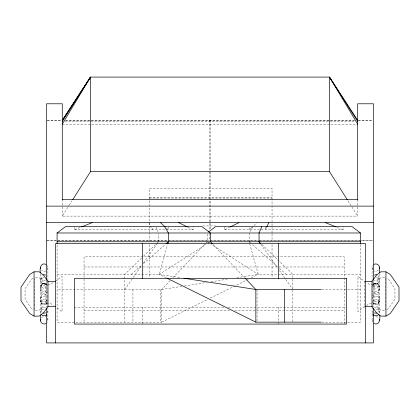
<?xml version="1.0" encoding="UTF-8"?>
<svg xmlns="http://www.w3.org/2000/svg" width="420" height="420" viewBox="0 0 420 420"><rect width="100%" height="100%" fill="white"/><g stroke="black" fill="none" stroke-linecap="round" stroke-linejoin="round"><path stroke-width="0.32" stroke-dasharray="2.1 1.58" d="M42.105 312.443L41.255 310.369L41.255 277.546L42.105 275.468M41.255 310.369C41.181 308.212 43.78 306.679 45.623 307.823M46.804 264.994L47.901 267.656L47.402 269.54M47.901 307.109L47.901 320.255L46.804 322.922M372.099 280.807L372.099 267.656L373.196 264.994M372.598 322.14L372.099 320.255L372.598 318.376M377.895 275.468C380.31 277.688 377.165 281.867 374.378 280.093M378.745 277.546L378.745 310.369L377.895 312.443M40.43 286.813C40.362 283.657 44.662 282.051 46.804 284.272M379.57 300.767L379.071 302.552L377.291 304.306A2.809 2.284 0 0 1 374.378 304.306L373.196 303.298M57.088 274.381L159.306 274.381L167.522 244.881M266.453 227.598L265.43 229.798L265.43 226.616M252.977 226.616L249.165 232.984L249.165 241.742L258.263 274.381L360.476 274.381M357.698 199.589L357.698 216.111L62.281 216.111L68.901 205.679M69.253 205.133L72.041 200.739M45.092 303.371L41.801 308.075L38.519 310.616L34.739 310.616L34.739 277.3L38.519 277.3L41.801 279.841L45.092 284.545L45.092 303.371L50.573 303.371L53.545 305.676M374.908 284.545L378.2 279.841L381.481 277.3L385.261 277.3L385.261 310.616L381.481 310.616L378.2 308.075L374.908 303.371L374.908 284.545L369.427 284.545L366.949 282.623M124.709 289.506L141.614 265.624M143.488 262.973L158.513 241.742L158.513 233.609M46.804 303.298L46.226 303.912L47.402 302.552L45.623 304.306A2.809 2.284 0 0 1 42.709 304.306L40.929 302.552L40.43 300.767M378.357 303.403L379.071 302.552L377.895 303.912L378.357 303.403A3.16 2.567 0 0 0 378.357 300.925L377.291 300.017A2.809 2.284 0 0 0 374.378 300.017L373.312 300.925A3.16 2.567 0 0 0 373.312 303.403L373.774 303.912L372.598 302.552L373.312 303.403M170.263 280.523L161.716 289.506L161.716 322.151L57.088 322.151L57.088 244.351M172.966 277.683L207.155 241.742L207.155 232.984M141.614 258.064L124.709 274.381L124.709 322.151M143.488 256.247L158.513 241.742M252.047 227.273L249.322 229.798L249.322 226.616M253.864 225.587L257.045 222.637M131.297 274.381L141.55 265.361M143.504 263.644L164.981 244.75M53.051 282.623L50.573 284.545L45.092 284.545M365.962 306.059L364.476 307.214L364.476 280.702M366.455 305.676L369.427 303.371L374.908 303.371M41.522 317.594L43.197 316.617M378.478 270.322L375.837 271.425L373.968 270.921M55.382 281.442L62.055 276.329L62.055 311.588L56.411 307.262M364.618 306.474L357.945 311.588L357.945 276.329L364.618 281.442M373.196 284.272C375.338 282.051 379.638 283.657 379.57 286.813M46.804 283.028L46.032 283.526A3.612 2.914 0 0 1 42.299 283.526L40.929 282.377A4.027 3.244 0 0 1 40.934 279.237L42.299 278.093A3.612 2.914 0 0 1 44.163 277.667M166.325 277.856L159.306 274.381L206.015 244.55M208.21 243.143L210.41 241.742M33.117 278.297L31.495 279.3L25.053 288.829L25.053 299.087L31.495 308.616L33.117 309.614M386.883 309.614L388.505 308.616L394.947 299.087L394.947 288.829L388.505 279.3L386.883 278.297M161.716 322.151L207.942 299.276M210.284 298.121L248.315 279.305M251.239 277.856L258.263 274.381L211.554 244.55M224.411 226.616L224.411 229.798L229.625 227.22M46.032 270.921L44.163 271.425L41.522 270.322M45.623 280.093C43.78 281.237 41.181 279.704 41.255 277.546M374.378 307.823C376.22 306.679 378.819 308.212 378.745 310.369M74.345 226.616L74.345 229.798L80.283 227.414M181.802 286.361L161.716 289.506L57.088 289.506M184.396 285.957L207.076 282.403M210.961 281.794L227.162 279.253M236.88 277.73L258.263 274.381M43.412 283.337L45.134 283.343M374.866 283.343L376.588 283.337M47.213 120.241L61.63 120.241M65.646 120.241L354.333 120.241M358.355 120.241L372.766 120.241M47.213 120.309L61.63 120.309M65.562 120.309L354.417 120.309M358.355 120.309L372.766 120.309M209.171 120.383L210.809 120.383M64.906 121.558L355.073 121.558M62.281 124.199L357.042 124.199M149.289 197.578L272.039 197.578M149.289 198.056L272.039 198.056M202.828 225.928L215.234 225.928M74.345 229.798L193.158 229.798L193.158 226.616M224.411 229.798L343.224 229.798L343.224 226.616M46.557 240.518L167.207 240.518M167.864 240.518L209.171 240.518M210.809 240.518L259.329 240.518M259.985 240.518L373.422 240.518M47.213 240.592L168.52 240.592M169.176 240.592L258.017 240.592M258.673 240.592L372.766 240.592M84.047 266.978L344.201 266.978M321.899 289.506L360.476 289.506M74.371 307.262L223.918 307.262M228.139 307.262L346.574 307.262M84.047 310.317L230.176 310.317M234.68 310.317L344.201 310.317M321.899 322.151L360.476 322.151L360.476 244.351M375.837 316.491L378.478 317.594M159.306 274.381L180.684 277.73M337.281 227.414L343.224 229.798M45.134 316.617L46.032 316.995M187.94 227.22L193.158 229.798M207.155 241.742L209.354 243.143M373.196 283.028L373.968 283.526A3.612 2.914 0 0 0 377.701 283.526L379.071 282.377A4.027 3.244 0 0 0 379.066 279.237L377.701 278.093A3.612 2.914 0 0 0 375.837 277.667M249.165 241.742L250.63 243.028M252.583 244.75L277.483 266.653M279.437 268.37L286.272 274.381M166.425 228.113L168.242 229.798L168.242 226.616M261.87 244.461L292.861 274.381L292.861 322.151M213.108 244.582L244.603 277.683M41.643 303.403L42.105 303.912L40.929 302.552L41.643 303.403A3.16 2.567 0 0 1 41.643 300.925L42.709 300.017A2.809 2.284 0 0 1 45.623 300.017L46.688 300.925A3.16 2.567 0 0 1 46.688 303.403M260.93 244.398L277.835 268.28M279.337 270.401L292.483 288.976M347.944 200.739L357.698 216.111M148.801 222.637L152.14 229.798L152.14 226.616M156.041 227.194L158.02 231.824M372.598 269.54L372.099 267.656M47.402 318.376L47.901 320.255M379.57 274.166L379.57 312.554M373.422 280.576L373.422 307.025M372.923 282.356L372.923 308.17M372.099 307.109L372.099 320.255M344.201 324.067L344.201 256.841L84.047 256.841L84.047 323.411M278.523 307.262L278.523 324.067M272.039 225.928L272.039 188.197L149.289 188.197L149.289 231.767M272.039 227.225L272.039 233.063M272.039 233.714L272.039 240.849M272.039 244.745L272.039 277.83M257.056 289.506L257.056 322.151M210.809 120.241L210.809 228.769M209.171 120.241L209.171 230.071M209.171 233.336L209.171 240.592M160.514 289.506L160.514 322.151M149.289 232.412L149.289 240.849M149.289 244.745L149.289 277.83M142.422 307.262L142.422 324.067M132.935 289.506L132.935 322.151M62.281 199.589L62.281 216.111M47.901 267.656L47.901 280.807M47.077 280.397L47.077 306.868M46.557 280.576L46.557 307.025M40.43 274.166L40.43 312.554M372.593 295.953A3.754 3.728 0 0 1 377.99 294.782A3.754 3.728 0 0 1 378.714 300.221A3.754 3.728 0 0 1 373.191 300.479M372.593 297.953A3.754 3.701 0 0 1 377.99 296.788A3.754 3.701 0 0 1 378.714 302.195A3.754 3.701 0 0 1 373.191 302.453M375.837 309.362A3.743 3.192 0 0 1 379.449 313.383M373.196 314.816A3.743 3.192 0 0 1 372.598 310.952M46.804 290.409A3.754 3.707 0 0 1 41.507 290.393A3.754 3.707 0 0 1 41.507 285.159A3.754 3.707 0 0 1 46.804 285.143M372.593 285.91A3.754 3.707 0 0 1 377.99 284.744A3.754 3.707 0 0 1 378.714 290.152A3.754 3.707 0 0 1 373.196 290.409M46.809 300.479A3.754 3.728 0 0 1 41.286 300.221A3.754 3.728 0 0 1 42.011 294.782A3.754 3.728 0 0 1 47.407 295.953M47.407 301.686A3.754 3.701 0 0 1 41.748 302.652A3.754 3.701 0 0 1 41.748 296.987A3.754 3.701 0 0 1 47.407 297.953M47.402 310.952A3.743 3.192 0 0 1 47.402 314.155M40.551 313.383A3.743 3.192 0 0 1 41.512 310.301A3.743 3.192 0 0 1 45.129 309.472M47.407 291.428A3.754 3.728 0 0 1 42.011 292.604A3.754 3.728 0 0 1 41.286 287.159A3.754 3.728 0 0 1 46.804 286.902M373.196 286.902A3.754 3.728 0 0 1 378.714 287.159A3.754 3.728 0 0 1 377.99 292.604A3.754 3.728 0 0 1 372.593 291.428M42.105 283.983L41.643 284.503A3.176 2.599 0 0 0 41.643 287.002L42.709 287.915A2.804 2.294 0 0 0 45.623 287.915L46.688 287.002A3.176 2.599 0 0 0 46.688 284.503L45.623 283.589A2.804 2.294 0 0 0 42.709 283.589L42.105 283.983M373.774 283.983L373.312 284.503A3.176 2.599 0 0 0 373.312 287.002L374.378 287.915A2.804 2.294 0 0 0 377.291 287.915L378.357 287.002A3.176 2.599 0 0 0 378.357 284.503L377.291 283.589A2.804 2.294 0 0 0 374.378 283.589L373.774 283.983"/><path stroke-width="0.63" d="M40.43 272.974C39.391 269.325 40.609 261.844 46.032 264.395M46.032 323.521C43.312 325.243 39.606 322.334 40.556 319.284M379.444 268.632C380.394 265.582 376.688 262.673 373.968 264.395M379.57 314.942C380.609 318.591 379.391 326.072 373.968 323.521M167.874 243.626L168.399 241.742L168.399 232.984L164.588 226.616M261.776 226.616L259.051 232.984L259.051 241.742L260.552 243.863M266.711 227.047L268.769 222.637M62.281 124.199L90.505 77.086L329.48 77.086L357.698 120.309M62.281 121.558L90.505 77.086L90.505 171.644L72.733 199.642M62.37 120.241L90.505 77.086L62.281 120.241M48.001 306.474L43.565 312.732L39.144 316.113L34.052 316.113L29.684 313.457L21 300.783L21 287.133L29.684 274.459L34.052 271.803L39.144 271.803L43.565 275.184L48.001 281.442L48.001 306.474L55.382 306.474M371.999 281.442L376.435 275.184L380.856 271.803L385.949 271.803L390.317 274.459L399 287.133L399 300.783L390.317 313.457L385.949 316.113L380.856 316.113L376.435 312.732L371.999 306.474L371.999 281.442L365.232 281.442M165.958 243.889L168.399 241.742M57.088 243.705L57.088 232.984L65.525 226.616L201.978 226.616L210.41 232.984L210.41 241.742L212.21 243.632M208.646 231.861L215.586 226.616L352.044 226.616L360.476 232.984L360.476 243.705M230.207 226.936L238.907 222.637M45.623 312.911L43.412 313.205M374.378 275L376.588 274.706M81.475 226.936L92.164 222.637M43.412 274.706L45.623 275M376.588 313.205L374.378 312.911M90.505 171.644L329.48 171.644L347.245 199.642M62.281 199.589L357.698 199.589M46.557 206.115L373.422 206.115M46.557 222.637L373.422 222.637M57.088 232.984L360.476 232.984M57.088 241.742L360.476 241.742M48.001 281.442L55.382 281.442M321.242 289.506L255.848 289.506L183.928 278.24M365.232 306.474L371.999 306.474M166.908 278.145L255.848 322.151L321.242 322.151M325.4 222.637L336.094 226.936M178.663 222.637L187.357 226.936M160.524 222.637L165.065 226.853M259.051 241.742L259.99 242.65M245.049 278.156L255.848 289.506L255.848 322.151M329.48 171.644L329.48 77.086L357.698 121.558M329.48 77.086L357.698 124.199M379.444 319.284L379.57 320.255M40.43 267.656L40.556 268.632M385.949 271.803L385.949 316.113M379.57 267.656L379.57 272.974M373.422 280.161L373.422 103.787L357.698 103.787L357.698 199.826M373.422 308.269L373.422 342.914L46.557 342.914L46.557 308.269M365.421 342.914L365.421 243.616L55.524 243.616L55.524 342.914M284.629 289.506L284.629 322.151M278.523 243.616L278.523 278.481M142.422 243.616L142.422 278.481M62.281 199.826L62.281 103.787L46.557 103.787L46.557 280.161M40.43 314.942L40.43 320.255M34.052 271.803L34.052 316.113M378.478 314.816A3.743 3.192 0 0 1 373.196 314.816M46.804 314.816A3.743 3.192 0 0 1 41.522 314.816M346.574 278.481L74.371 278.481L74.371 324.067L346.574 324.067L346.574 278.481"/></g></svg>
